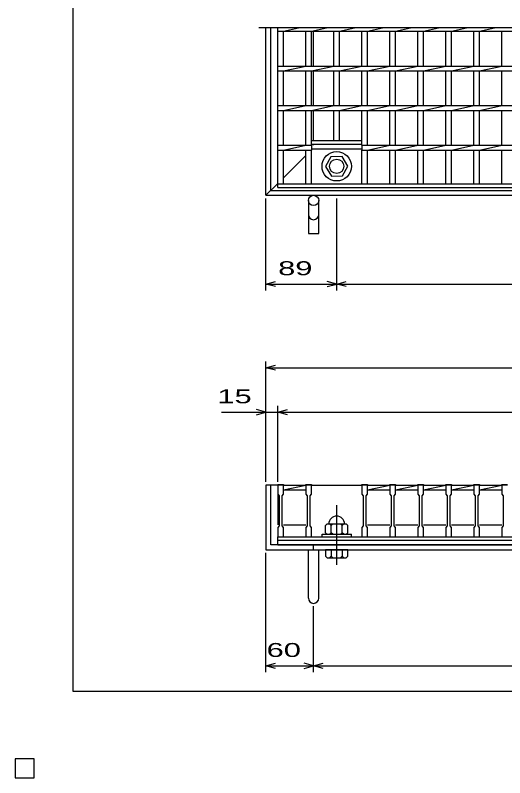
# Model space of a CAD drawing. Units: millimetres, scale not verified. Extents: x -1456 to 1385, y -1026 to 843.
# Drawn here: x -1456 to -839, y -1026 to -64 of the extents above; entities that cross this region are included whole.
import ezdxf
from ezdxf.enums import TextEntityAlignment as Align

# ---------------------------------------------------------------- set-up
doc = ezdxf.new("R2010")
doc.units = ezdxf.units.MM
doc.header["$LTSCALE"] = 8
doc.linetypes.add('CHAIN', pattern=[18.5, 12, -1.5, 3.5, -1.5])
doc.linetypes.add('DASHED', pattern=[7.5, 6, -1.5])
for name, color, linetype, lineweight in [('0_2', 150, 'Continuous', 25), ('16', 3, 'Continuous', 25), ('19', 6, 'Continuous', 25), ('22', 4, 'Continuous', 25)]:
    doc.layers.add(name, color=color, linetype=linetype, lineweight=lineweight)
doc.styles.add('ベクトル', font='')
doc.styles.get('ベクトル').set_extended_font_data('ベクトル')

msp = doc.modelspace()

# ---------------------------------------------------------------- linework, layer by layer
at = {"layer": '0_2'}
for p, q in [((-1383.2, -917.2), (-1383.2, 842.8)), ((1384.8, -917.2), (-1383.2, -917.2))]:
    msp.add_line(p, q, dxfattribs=at)
at = {"layer": '16'}
for p, q in [((-211, -80.5), (-1149, -80.5)), ((-1125, -84.5), (-1125, -80.5)), ((-1125, -277), (-1125, -80.5)), ((-1125, -84.5), (-235, -84.5)), ((-1118, -84.5), (-1099.133, -80.5)), ((-1118, -128.5), (-1118, -84.5)), ((-1089.7, -128.5), (-1089.7, -84.5)), ((-1082.7, -84.5), (-1063.833, -80.5)), ((-1082.7, -128.5), (-1082.7, -84.5)), ((-1054.4, -128.5), (-1054.4, -84.5)), ((-1047.4, -84.5), (-1028.533, -80.5)), ((-1047.4, -128.5), (-1047.4, -84.5)), ((-1019.1, -128.5), (-1019.1, -84.5)), ((-1012.1, -84.5), (-993.233, -80.5)), ((-1012.1, -128.5), (-1012.1, -84.5)), ((-983.8, -128.5), (-983.8, -84.5)), ((-976.8, -84.5), (-957.933, -80.5)), ((-976.8, -128.5), (-976.8, -84.5)), ((-948.5, -128.5), (-948.5, -84.5)), ((-941.5, -84.5), (-922.633, -80.5)), ((-941.5, -128.5), (-941.5, -84.5)), ((-913.2, -128.5), (-913.2, -84.5)), ((-906.2, -84.5), (-887.333, -80.5)), ((-906.2, -128.5), (-906.2, -84.5)), ((-877.9, -128.5), (-877.9, -84.5)), ((-870.9, -84.5), (-852.033, -80.5)), ((-870.9, -128.5), (-870.9, -84.5)), ((-842.6, -128.5), (-842.6, -84.5)), ((-1125, -128.5), (-235, -128.5)), ((-1125, -134.5), (-1125, -128.5)), ((-1125, -134.5), (-235, -134.5)), ((-1118, -134.5), (-1089.7, -128.5)), ((-1118, -178.5), (-1118, -134.5)), ((-1089.7, -178.5), (-1089.7, -134.5)), ((-1082.7, -134.5), (-1054.4, -128.5)), ((-1082.7, -178.5), (-1082.7, -134.5)), ((-1054.4, -178.5), (-1054.4, -134.5)), ((-1047.4, -134.5), (-1019.1, -128.5)), ((-1047.4, -178.5), (-1047.4, -134.5)), ((-1019.1, -178.5), (-1019.1, -134.5)), ((-1012.1, -134.5), (-983.8, -128.5)), ((-1012.1, -178.5), (-1012.1, -134.5)), ((-983.8, -178.5), (-983.8, -134.5)), ((-976.8, -134.5), (-948.5, -128.5)), ((-976.8, -178.5), (-976.8, -134.5)), ((-948.5, -178.5), (-948.5, -134.5)), ((-941.5, -134.5), (-913.2, -128.5)), ((-941.5, -178.5), (-941.5, -134.5)), ((-913.2, -178.5), (-913.2, -134.5)), ((-906.2, -134.5), (-877.9, -128.5)), ((-906.2, -178.5), (-906.2, -134.5)), ((-877.9, -178.5), (-877.9, -134.5)), ((-870.9, -134.5), (-842.6, -128.5)), ((-870.9, -178.5), (-870.9, -134.5)), ((-842.6, -178.5), (-842.6, -134.5)), ((-1125, -178.5), (-235, -178.5)), ((-1125, -184.5), (-1125, -178.5)), ((-1118, -184.5), (-1089.7, -178.5)), ((-1082.7, -184.5), (-1054.4, -178.5)), ((-1047.4, -184.5), (-1019.1, -178.5)), ((-1012.1, -184.5), (-983.8, -178.5)), ((-976.8, -184.5), (-948.5, -178.5)), ((-941.5, -184.5), (-913.2, -178.5)), ((-906.2, -184.5), (-877.9, -178.5)), ((-870.9, -184.5), (-842.6, -178.5)), ((-1125, -184.5), (-235, -184.5)), ((-1118, -228.5), (-1118, -184.5)), ((-1089.7, -228.5), (-1089.7, -184.5)), ((-1082.7, -228.5), (-1082.7, -184.5)), ((-1054.4, -222.5), (-1054.4, -184.5)), ((-1047.4, -222.5), (-1047.4, -184.5)), ((-1019.1, -228.5), (-1019.1, -184.5)), ((-1012.1, -228.5), (-1012.1, -184.5)), ((-983.8, -228.5), (-983.8, -184.5)), ((-976.8, -228.5), (-976.8, -184.5)), ((-948.5, -228.5), (-948.5, -184.5)), ((-941.5, -228.5), (-941.5, -184.5)), ((-913.2, -228.5), (-913.2, -184.5)), ((-906.2, -228.5), (-906.2, -184.5)), ((-877.9, -228.5), (-877.9, -184.5)), ((-870.9, -228.5), (-870.9, -184.5)), ((-842.6, -228.5), (-842.6, -184.5)), ((-1125, -228.5), (-1082.7, -228.5)), ((-1125, -234.5), (-1125, -228.5)), ((-1118, -234.5), (-1089.7, -228.5)), ((-1082.7, -222.5), (-1019.1, -222.5)), ((-1082.7, -227), (-1082.7, -222.5)), ((-1082.7, -227), (-1019.1, -227)), ((-1082.7, -228.5), (-1082.7, -234.5)), ((-1019.1, -227), (-1019.1, -222.5)), ((-1019.1, -228.5), (-341.4, -228.5)), ((-1019.1, -228.5), (-1019.1, -234.5)), ((-1012.1, -234.5), (-983.8, -228.5)), ((-976.8, -234.5), (-948.5, -228.5)), ((-941.5, -234.5), (-913.2, -228.5)), ((-906.2, -234.5), (-877.9, -228.5)), ((-870.9, -234.5), (-842.6, -228.5)), ((-1125, -234.5), (-1082.7, -234.5)), ((-1118, -277), (-1118, -234.5)), ((-1089.7, -277), (-1089.7, -234.5)), ((-1082.7, -233), (-1019.1, -233)), ((-1082.7, -277), (-1082.7, -234.5)), ((-1019.1, -234.5), (-341.4, -234.5)), ((-1019.1, -277), (-1019.1, -234.5)), ((-1012.1, -277), (-1012.1, -234.5)), ((-983.8, -277), (-983.8, -234.5)), ((-976.8, -277), (-976.8, -234.5)), ((-948.5, -277), (-948.5, -234.5)), ((-941.5, -277), (-941.5, -234.5)), ((-913.2, -277), (-913.2, -234.5)), ((-906.2, -277), (-906.2, -234.5)), ((-877.9, -277), (-877.9, -234.5)), ((-870.9, -277), (-870.9, -234.5)), ((-842.6, -277), (-842.6, -234.5)), ((-1058.194, -243.05), (-1064.896, -255.342)), ((-1044.198, -242.708), (-1058.194, -243.05)), ((-1036.9, -255), (-1044.198, -242.708)), ((-1064.896, -255.342), (-1057.602, -267.292)), ((-1043.606, -266.95), (-1036.904, -254.658)), ((-1057.602, -267.292), (-1043.606, -266.95)), ((-1125, -277), (-235, -277)), ((-1125, -281.5), (-1125, -277)), ((-1125, -277), (-1118, -277)), ((-1089.7, -277), (-1082.7, -277)), ((-1054.4, -277), (-1047.4, -277)), ((-1019.1, -277), (-1012.1, -277)), ((-983.8, -277), (-976.8, -277)), ((-948.5, -277), (-941.5, -277)), ((-913.2, -277), (-906.2, -277)), ((-877.9, -277), (-870.9, -277)), ((-842.6, -277), (-835.6, -277)), ((-1125, -281.5), (-235, -281.5)), ((-1125, -657), (-1125, -656.3)), ((-1125, -656.3), (-1118, -656.3)), ((-1125, -657), (-1125, -668.5)), ((-1118, -657), (-1125, -657)), ((-1125, -657), (-1125, -707)), ((-1118, -656.3), (-1118, -657)), ((-1118, -668.5), (-1118, -657)), ((-1118, -657), (-1089.7, -657)), ((-1118, -663), (-1089.7, -657)), ((-1118, -663), (-1089.7, -663)), ((-1089.7, -657), (-1089.7, -656.3)), ((-1089.7, -656.3), (-1082.7, -656.3)), ((-1089.7, -657), (-1089.7, -668.5)), ((-1082.7, -657), (-1089.7, -657)), ((-1082.7, -656.3), (-1082.7, -657)), ((-1082.7, -668.5), (-1082.7, -657)), ((-1082.7, -657), (-1019.1, -657)), ((-1019.1, -657), (-1019.1, -656.3)), ((-1019.1, -656.3), (-1012.1, -656.3)), ((-1019.1, -657), (-1019.1, -668.5)), ((-1012.1, -657), (-1019.1, -657)), ((-1012.1, -656.3), (-1012.1, -657)), ((-1012.1, -668.5), (-1012.1, -657)), ((-1012.1, -657), (-983.8, -657)), ((-1012.1, -663), (-983.8, -657)), ((-1012.1, -663), (-983.8, -663)), ((-983.8, -657), (-983.8, -656.3)), ((-983.8, -656.3), (-976.8, -656.3)), ((-983.8, -657), (-983.8, -668.5)), ((-976.8, -657), (-983.8, -657)), ((-976.8, -656.3), (-976.8, -657)), ((-976.8, -668.5), (-976.8, -657)), ((-976.8, -657), (-948.5, -657)), ((-976.8, -663), (-948.5, -657)), ((-976.8, -663), (-948.5, -663)), ((-948.5, -657), (-948.5, -656.3)), ((-948.5, -656.3), (-941.5, -656.3)), ((-948.5, -657), (-948.5, -668.5)), ((-941.5, -657), (-948.5, -657)), ((-941.5, -656.3), (-941.5, -657)), ((-941.5, -668.5), (-941.5, -657)), ((-941.5, -657), (-913.2, -657)), ((-941.5, -663), (-913.2, -657)), ((-941.5, -663), (-913.2, -663)), ((-913.2, -657), (-913.2, -656.3)), ((-913.2, -656.3), (-906.2, -656.3)), ((-913.2, -657), (-913.2, -668.5)), ((-906.2, -657), (-913.2, -657)), ((-906.2, -656.3), (-906.2, -657)), ((-906.2, -668.5), (-906.2, -657)), ((-906.2, -657), (-877.9, -657)), ((-906.2, -663), (-877.9, -657)), ((-906.2, -663), (-877.9, -663)), ((-877.9, -657), (-877.9, -656.3)), ((-877.9, -656.3), (-870.9, -656.3)), ((-877.9, -657), (-877.9, -668.5)), ((-870.9, -657), (-877.9, -657)), ((-870.9, -656.3), (-870.9, -657)), ((-870.9, -668.5), (-870.9, -657)), ((-870.9, -657), (-842.6, -657)), ((-870.9, -663), (-842.6, -657)), ((-870.9, -663), (-842.6, -663)), ((-842.6, -657), (-842.6, -656.3)), ((-842.6, -656.3), (-835.6, -656.3)), ((-842.6, -657), (-842.6, -668.5)), ((-835.6, -657), (-842.6, -657)), ((-1125, -668.5), (-1123.5, -670.5)), ((-1123.5, -670.5), (-1123.5, -708.5)), ((-1119.5, -670.5), (-1118, -668.5)), ((-1119.5, -708.5), (-1119.5, -670.5)), ((-1089.7, -668.5), (-1088.2, -670.5)), ((-1088.2, -670.5), (-1088.2, -708.5)), ((-1084.2, -670.5), (-1082.7, -668.5)), ((-1084.2, -708.5), (-1084.2, -670.5)), ((-1019.1, -668.5), (-1017.6, -670.5)), ((-1017.6, -670.5), (-1017.6, -708.5)), ((-1013.6, -670.5), (-1012.1, -668.5)), ((-1013.6, -708.5), (-1013.6, -670.5)), ((-983.8, -668.5), (-982.3, -670.5)), ((-982.3, -670.5), (-982.3, -708.5)), ((-978.3, -670.5), (-976.8, -668.5)), ((-978.3, -708.5), (-978.3, -670.5)), ((-948.5, -668.5), (-947, -670.5)), ((-947, -670.5), (-947, -708.5)), ((-943, -670.5), (-941.5, -668.5)), ((-943, -708.5), (-943, -670.5)), ((-913.2, -668.5), (-911.7, -670.5)), ((-911.7, -670.5), (-911.7, -708.5)), ((-907.7, -670.5), (-906.2, -668.5)), ((-907.7, -708.5), (-907.7, -670.5)), ((-877.9, -668.5), (-876.4, -670.5)), ((-876.4, -670.5), (-876.4, -708.5)), ((-872.4, -670.5), (-870.9, -668.5)), ((-872.4, -708.5), (-872.4, -670.5)), ((-842.6, -668.5), (-841.1, -670.5)), ((-841.1, -670.5), (-841.1, -708.5)), ((-1123.5, -708.5), (-1125, -710.5)), ((-1125, -710.5), (-1125, -722)), ((-1118, -710.5), (-1119.5, -708.5)), ((-1118, -707), (-1089.7, -707)), ((-1118, -722), (-1118, -710.5)), ((-1088.2, -708.5), (-1089.7, -710.5)), ((-1089.7, -710.5), (-1089.7, -722)), ((-1082.7, -710.5), (-1084.2, -708.5)), ((-1082.7, -722), (-1082.7, -710.5)), ((-1062.9, -706), (-1064.9, -708)), ((-1064.9, -717), (-1064.9, -708)), ((-1062.9, -706), (-1038.9, -706)), ((-1059.9, -706), (-1057.9, -708)), ((-1057.9, -708), (-1055.9, -706)), ((-1057.9, -717), (-1057.9, -708)), ((-1045.9, -706), (-1043.9, -708)), ((-1043.9, -708), (-1041.9, -706)), ((-1043.9, -717), (-1043.9, -708)), ((-1036.9, -708), (-1038.9, -706)), ((-1036.9, -717), (-1036.9, -708)), ((-1017.6, -708.5), (-1019.1, -710.5)), ((-1019.1, -710.5), (-1019.1, -722)), ((-1012.1, -710.5), (-1013.6, -708.5)), ((-1012.1, -707), (-983.8, -707)), ((-1012.1, -722), (-1012.1, -710.5)), ((-982.3, -708.5), (-983.8, -710.5)), ((-983.8, -710.5), (-983.8, -722)), ((-976.8, -710.5), (-978.3, -708.5)), ((-976.8, -707), (-948.5, -707)), ((-976.8, -722), (-976.8, -710.5)), ((-947, -708.5), (-948.5, -710.5)), ((-948.5, -710.5), (-948.5, -722)), ((-941.5, -710.5), (-943, -708.5)), ((-941.5, -707), (-913.2, -707)), ((-941.5, -722), (-941.5, -710.5)), ((-911.7, -708.5), (-913.2, -710.5)), ((-913.2, -710.5), (-913.2, -722)), ((-906.2, -710.5), (-907.7, -708.5)), ((-906.2, -707), (-877.9, -707)), ((-906.2, -722), (-906.2, -710.5)), ((-876.4, -708.5), (-877.9, -710.5)), ((-877.9, -710.5), (-877.9, -722)), ((-870.9, -710.5), (-872.4, -708.5)), ((-870.9, -707), (-842.6, -707)), ((-870.9, -722), (-870.9, -710.5)), ((-841.1, -708.5), (-842.6, -710.5)), ((-842.6, -710.5), (-842.6, -722)), ((-1069.4, -722), (-1069.4, -719)), ((-1069.4, -719), (-1032.4, -719)), ((-1064.9, -717), (-1062.9, -719)), ((-1059.9, -719), (-1057.9, -717)), ((-1055.9, -719), (-1057.9, -717)), ((-1045.9, -719), (-1043.9, -717)), ((-1041.9, -719), (-1043.9, -717)), ((-1038.9, -719), (-1036.9, -717)), ((-1032.4, -722), (-1032.4, -719)), ((-1125, -722), (-1118, -722)), ((-1125, -722), (-235, -722)), ((-1125, -726.5), (-1125, -722)), ((-1125, -726.5), (-235, -726.5)), ((-1125, -732.5), (-1125, -726.5)), ((-1089.7, -722), (-1082.7, -722)), ((-1082.7, -722), (-1019.1, -722)), ((-1069.4, -722), (-1032.4, -722)), ((-1019.1, -722), (-1012.1, -722)), ((-983.8, -722), (-976.8, -722)), ((-948.5, -722), (-941.5, -722)), ((-913.2, -722), (-906.2, -722)), ((-877.9, -722), (-870.9, -722)), ((-842.6, -722), (-835.6, -722)), ((-1125, -732.5), (-235, -732.5)), ((-1432, -1002), (-1456, -1002)), ((-1456, -1002), (-1456, -1026)), ((-1432, -1002), (-1456, -1002)), ((-1456, -1002), (-1456, -1026)), ((-1432, -1002), (-1456, -1002)), ((-1456, -1002), (-1456, -1026)), ((-1432, -1002), (-1456, -1002)), ((-1456, -1002), (-1456, -1026)), ((-1432, -1002), (-1456, -1002)), ((-1456, -1002), (-1456, -1026)), ((-1432, -1026), (-1432, -1002)), ((-1432, -1026), (-1432, -1002)), ((-1432, -1026), (-1432, -1002)), ((-1432, -1026), (-1432, -1002)), ((-1432, -1026), (-1432, -1002)), ((-1456, -1026), (-1432, -1026)), ((-1456, -1026), (-1432, -1026)), ((-1456, -1026), (-1432, -1026)), ((-1456, -1026), (-1432, -1026)), ((-1456, -1026), (-1432, -1026))]:
    msp.add_line(p, q, dxfattribs=at)
at = {"layer": '16', "linetype": 'CHAIN'}
msp.add_line((-1050.9, -757.4), (-1050.9, -682.4), dxfattribs=at)
at = {"layer": '16'}
for radius in [18.5, 9]:
    msp.add_circle((-1050.9, -255), radius, dxfattribs=at)
msp.add_arc((-1050.9, -706), 10, 0, 180, dxfattribs=at)
at = {"layer": '19'}
for p, q in [((-1140, -291.5), (-1140, -80.5)), ((-1134, -285.5), (-1134, -80.5)), ((-1080, -128.5), (-1080, -84.5)), ((-1080, -178.5), (-1080, -134.5)), ((-1080, -222.5), (-1080, -184.5)), ((-1134, -285.5), (-226, -285.5)), ((-1140, -291.5), (-220, -291.5)), ((-1086.5, -298), (-1086.5, -339.62)), ((-1073.5, -339.62), (-1073.5, -298)), ((-1086.5, -339.62), (-1073.5, -339.62)), ((-1125, -657), (-1140, -657)), ((-1140, -657), (-1140, -738.5)), ((-1134, -732.5), (-1134, -657)), ((-1140, -738.5), (-220, -738.5)), ((-226, -732.5), (-1134, -732.5)), ((-1086.5, -799.61), (-1086.5, -738.5)), ((-1080, -738.5), (-1080, -732.5)), ((-1073.5, -799.61), (-1073.5, -738.5)), ((-1064.9, -738.5), (-1064.9, -746.5)), ((-1036.9, -738.5), (-1064.9, -738.5)), ((-1057.9, -738.5), (-1057.9, -746.5)), ((-1043.9, -738.5), (-1043.9, -746.5)), ((-1036.9, -746.5), (-1036.9, -738.5)), ((-1064.9, -746.5), (-1062.9, -748.5)), ((-1062.9, -748.5), (-1038.9, -748.5)), ((-1057.9, -746.5), (-1059.9, -748.5)), ((-1055.9, -748.5), (-1057.9, -746.5)), ((-1043.9, -746.5), (-1045.9, -748.5)), ((-1041.9, -748.5), (-1043.9, -746.5)), ((-1038.9, -748.5), (-1036.9, -746.5))]:
    msp.add_line(p, q, dxfattribs=at)
at = {"layer": '19', "linetype": 'DASHED'}
for p, q in [((-1080, -228.5), (-1080, -227)), ((-1118, -269.5), (-1089.7, -241.2)), ((-1140, -291.5), (-1125, -276.5))]:
    msp.add_line(p, q, dxfattribs=at)
at = {"layer": '19'}
msp.add_circle((-1080, -298), 6.5, dxfattribs=at)
for centre in [(-1080, -315.84), (-1080, -799.61)]:
    msp.add_arc(centre, 6.5, 180, 0, dxfattribs=at)
at = {"layer": '22'}
for p, q in [((-1140, -411.5), (-1140, -295.5)), ((-1050.9, -411.5), (-1050.9, -295.5)), ((-1140, -403.5), (-1128, -400.3)), ((-1128, -406.7), (-1140, -403.5)), ((-1140, -403.5), (-1050.9, -403.5)), ((-1050.9, -403.5), (-1062.9, -400.3)), ((-1062.9, -406.7), (-1050.9, -403.5)), ((-1050.9, -403.5), (-1038.9, -400.3)), ((-1038.9, -406.7), (-1050.9, -403.5)), ((-1050.9, -403.5), (-309.6, -403.5)), ((-1140, -653), (-1140, -501)), ((-1140, -509), (-1128, -505.8)), ((-1128, -512.2), (-1140, -509)), ((-1140, -509), (-220, -509)), ((-1140, -653), (-1140, -557)), ((-1125, -653), (-1125, -557)), ((-1196, -565), (-1140, -565)), ((-1140, -565), (-1152, -561.8)), ((-1152, -568.2), (-1140, -565)), ((-1140, -565), (-1125, -565)), ((-1125, -565), (-1113, -561.8)), ((-1113, -568.2), (-1125, -565)), ((-1125, -565), (-235, -565)), ((-1140, -892.9), (-1140, -742.5)), ((-1080, -892.9), (-1080, -809.7)), ((-1140, -884.9), (-1128, -881.7)), ((-1080, -884.9), (-1092, -881.7)), ((-1080, -884.9), (-1068, -881.7)), ((-1128, -888.1), (-1140, -884.9)), ((-1140, -884.9), (-1080, -884.9)), ((-1092, -888.1), (-1080, -884.9)), ((-1068, -888.1), (-1080, -884.9)), ((-1080, -884.9), (-280, -884.9))]:
    msp.add_line(p, q, dxfattribs=at)
at = {"layer": '22', "color": 2}
for p, q in [((-1432, -1002), (-1456, -1002)), ((-1456, -1002), (-1456, -1026)), ((-1432, -1002), (-1456, -1002)), ((-1456, -1002), (-1456, -1026)), ((-1432, -1002), (-1456, -1002)), ((-1456, -1002), (-1456, -1026)), ((-1432, -1026), (-1432, -1002)), ((-1432, -1026), (-1432, -1002)), ((-1432, -1026), (-1432, -1002)), ((-1456, -1026), (-1432, -1026)), ((-1456, -1026), (-1432, -1026)), ((-1456, -1026), (-1432, -1026))]:
    msp.add_line(p, q, dxfattribs=at)

# ---------------------------------------------------------------- texts
at = {"layer": '22', "color": 2, "style": 'ベクトル', "width": 1.65}
for s, p in [(' 89 ', (-1135.45, -383.5)), (' 15 ', (-1212, -545)), (' 60 ', (-1150, -864.9))]:
    msp.add_text(s, height=17.6, dxfattribs=at).set_placement(p, align=Align.MIDDLE_LEFT)

doc.saveas('drawing.dxf')
